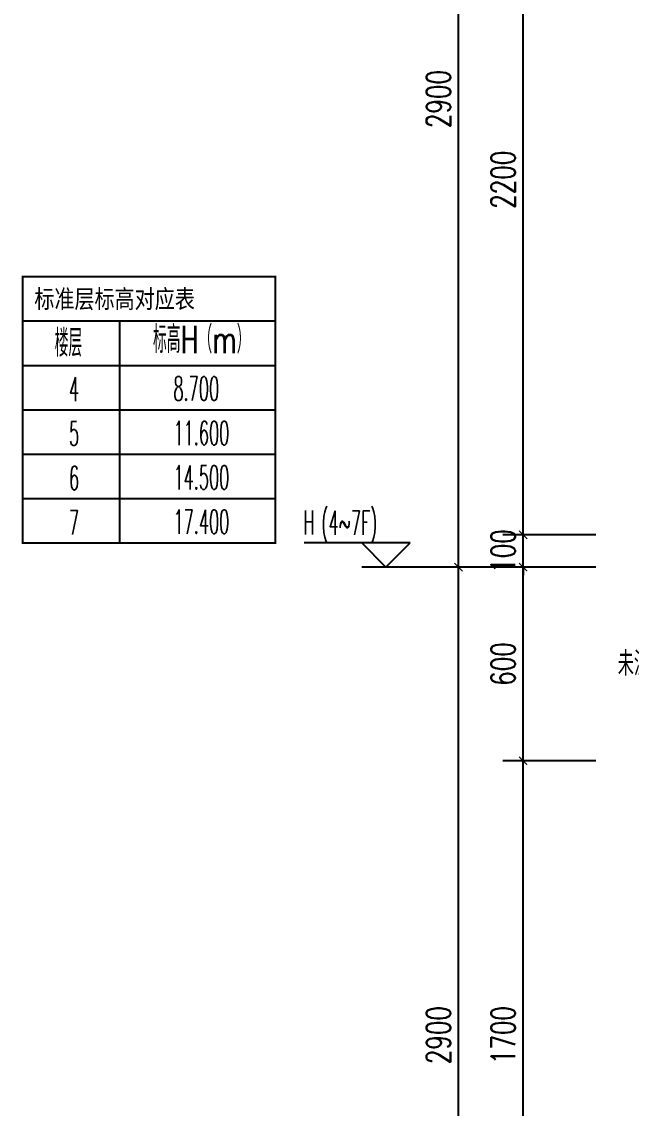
# Model space of a CAD drawing. Extents: x -655480 to 203344, y -294099 to 287156.
# Drawn here: x 80484 to 82372, y 130308 to 133674 of the extents above; entities that cross this region are included whole.
import ezdxf

# ---------------------------------------------------------------- set-up
doc = ezdxf.new("R2010")
doc.units = 0
doc.header["$LTSCALE"] = 1000
doc.layers.get('0').update_dxf_attribs({"linetype": 'CONTINUOUS'})
doc.layers.get('DEFPOINTS').update_dxf_attribs({"linetype": 'CONTINUOUS'})
for name, color, linetype in [('C-Sheet-图框', 101, 'CONTINUOUS'), ('DIM_ELEV', 3, 'CONTINUOUS'), ('PUB_DIM', 3, 'CONTINUOUS'), ('PUB_TEXT', 2, 'CONTINUOUS'), ('REIN', 6, 'CONTINUOUS'), ('S-引出线', 40, 'CONTINUOUS'), ('TEXT', 2, 'CONTINUOUS')]:
    doc.layers.add(name, color=color, linetype=linetype)
doc.styles.add('_TCH_DIM', font='SIMPLEX.shx', dxfattribs={"width": 0.7, "bigfont": 'GBCBIG.shx'})
doc.styles.add('_TCH_DIM_T3', font='SIMPLEX', dxfattribs={"width": 0.705882, "bigfont": 'GBCBIG'})
doc.styles.add('TSSD_REIN', font='tssdeng.shx', dxfattribs={"width": 0.7, "height": 300, "bigfont": 'tssdchn.shx'})
doc.styles.add('宋体', font='', dxfattribs={"height": 50})
doc.styles.get('宋体').set_extended_font_data('SimSun')
doc.dimstyles.new('_TCH_ARCH&&25', dxfattribs={"dimtxt": 74.375, "dimasz": 25, "dimexe": 62.5, "dimexo": 75, "dimgap": 25, "dimtad": 1, "dimdec": 0, "dimzin": 0, "dimdsep": 46, "dimtxsty": '_TCH_DIM_T3', "dimblk": 'ARCHTICK', "dimcen": 0.09, "dimclrt": 7, "dimazin": 0, "dimtfac": 1, "dimtdec": 0, "dimtix": 1, "dimtmove": 2, "dimatfit": 3, "dimldrblk": 'ARCHTICK', "dimfxl": 1, "dimtolj": 1, "dimtzin": 0, "dimarcsym": 0})

# ---------------------------------------------------------------- blocks, each defined once
blk = doc.blocks.new('_ArchTick')
at = {"color": 0, "linetype": 'ByBlock', "const_width": 0.15}
blk.add_lwpolyline([(-0.5, -0.5), (0.5, 0.5)], dxfattribs=at)
blk = doc.blocks.new('*D3155')
at = {"layer": 'DEFPOINTS', "color": 0, "transparency": 16777216}
for p in [(82037, 131384.6), (82337, 131384.6), (82337, 129684.6)]:
    blk.add_point(p, dxfattribs=at)
at = {"layer": 'PUB_DIM', "color": 0, "lineweight": -2, "transparency": 16777216}
for p, q in [((82262, 131384.6), (81974.5, 131384.6)), ((82037, 129684.6), (82037, 131384.6)), ((82262, 129684.6), (81974.5, 129684.6))]:
    blk.add_line(p, q, dxfattribs=at)
at = {"layer": 'PUB_DIM', "color": 0, "lineweight": -2, "transparency": 16777216, "xscale": 25, "yscale": 25, "zscale": 25}
for p, rotation in [((82037, 131384.6), 90), ((82037, 129684.6), 270)]:
    blk.add_blockref('_ArchTick', p, dxfattribs=dict(at, rotation=rotation))
at = {"layer": 'PUB_DIM', "color": 7, "transparency": 16777216, "insert": (81974.8, 130534.6), "char_height": 74.38, "attachment_point": 5, "rotation": 90, "style": '_TCH_DIM_T3'}
blk.add_mtext('\\A1;1700', dxfattribs=at)
blk = doc.blocks.new('*D3156')
at = {"layer": 'DEFPOINTS', "color": 0, "transparency": 16777216}
for p in [(82037, 131984.6), (82337, 131984.6), (82337, 131384.6)]:
    blk.add_point(p, dxfattribs=at)
at = {"layer": 'PUB_DIM', "color": 0, "lineweight": -2, "transparency": 16777216}
for p, q in [((82262, 131984.6), (81974.5, 131984.6)), ((82037, 131384.6), (82037, 131984.6)), ((82262, 131384.6), (81974.5, 131384.6))]:
    blk.add_line(p, q, dxfattribs=at)
at = {"layer": 'PUB_DIM', "color": 0, "lineweight": -2, "transparency": 16777216, "xscale": 25, "yscale": 25, "zscale": 25}
for p, rotation in [((82037, 131984.6), 90), ((82037, 131384.6), 270)]:
    blk.add_blockref('_ArchTick', p, dxfattribs=dict(at, rotation=rotation))
at = {"layer": 'PUB_DIM', "color": 7, "transparency": 16777216, "insert": (81974.8, 131684.6), "char_height": 74.38, "attachment_point": 5, "rotation": 90, "style": '_TCH_DIM_T3'}
blk.add_mtext('\\A1;600', dxfattribs=at)
blk = doc.blocks.new('*D3157')
at = {"layer": 'DEFPOINTS', "color": 0, "transparency": 16777216}
for p in [(82037, 132084.6), (82337, 132084.6), (82337, 131984.6)]:
    blk.add_point(p, dxfattribs=at)
at = {"layer": 'PUB_DIM', "color": 0, "lineweight": -2, "transparency": 16777216}
for p, q in [((82037, 132084.6), (82037, 132109.6)), ((82262, 132084.6), (81974.5, 132084.6)), ((82037, 131984.6), (82037, 132084.6)), ((82262, 131984.6), (81974.5, 131984.6)), ((82037, 131984.6), (82037, 131959.6))]:
    blk.add_line(p, q, dxfattribs=at)
at = {"layer": 'PUB_DIM', "color": 0, "lineweight": -2, "transparency": 16777216, "xscale": 25, "yscale": 25, "zscale": 25}
for p, rotation in [((82037, 132084.6), 270), ((82037, 131984.6), 90)]:
    blk.add_blockref('_ArchTick', p, dxfattribs=dict(at, rotation=rotation))
at = {"layer": 'PUB_DIM', "color": 7, "transparency": 16777216, "insert": (81974.8, 132034.6), "char_height": 74.38, "attachment_point": 5, "rotation": 90, "style": '_TCH_DIM_T3'}
blk.add_mtext('\\A1;100', dxfattribs=at)
blk = doc.blocks.new('*D3158')
at = {"layer": 'DEFPOINTS', "color": 0, "transparency": 16777216}
for p in [(82037, 134284.6), (82337, 134284.6), (82337, 132084.6)]:
    blk.add_point(p, dxfattribs=at)
at = {"layer": 'PUB_DIM', "color": 0, "lineweight": -2, "transparency": 16777216}
for p, q in [((82262, 134284.6), (81974.5, 134284.6)), ((82037, 132084.6), (82037, 134284.6)), ((82262, 132084.6), (81974.5, 132084.6))]:
    blk.add_line(p, q, dxfattribs=at)
at = {"layer": 'PUB_DIM', "color": 0, "lineweight": -2, "transparency": 16777216, "xscale": 25, "yscale": 25, "zscale": 25}
for p, rotation in [((82037, 134284.6), 90), ((82037, 132084.6), 270)]:
    blk.add_blockref('_ArchTick', p, dxfattribs=dict(at, rotation=rotation))
at = {"layer": 'PUB_DIM', "color": 7, "transparency": 16777216, "insert": (81974.8, 133184.6), "char_height": 74.38, "attachment_point": 5, "rotation": 90, "style": '_TCH_DIM_T3'}
blk.add_mtext('\\A1;2200', dxfattribs=at)
blk = doc.blocks.new('*D3168')
at = {"layer": 'DEFPOINTS', "color": 0, "transparency": 16777216}
for p in [(81837, 131984.6), (82337, 131984.6), (82337, 129084.6)]:
    blk.add_point(p, dxfattribs=at)
at = {"layer": 'PUB_DIM', "color": 0, "lineweight": -2, "transparency": 16777216}
for p, q in [((82262, 131984.6), (81774.5, 131984.6)), ((81837, 129084.6), (81837, 131984.6)), ((82262, 129084.6), (81774.5, 129084.6))]:
    blk.add_line(p, q, dxfattribs=at)
at = {"layer": 'PUB_DIM', "color": 0, "lineweight": -2, "transparency": 16777216, "xscale": 25, "yscale": 25, "zscale": 25}
for p, rotation in [((81837, 131984.6), 90), ((81837, 129084.6), 270)]:
    blk.add_blockref('_ArchTick', p, dxfattribs=dict(at, rotation=rotation))
at = {"layer": 'PUB_DIM', "color": 7, "transparency": 16777216, "insert": (81774.8, 130534.6), "char_height": 74.38, "attachment_point": 5, "rotation": 90, "style": '_TCH_DIM_T3'}
blk.add_mtext('\\A1;2900', dxfattribs=at)
blk = doc.blocks.new('*D3169')
at = {"layer": 'DEFPOINTS', "color": 0, "transparency": 16777216}
for p in [(81837, 134884.6), (82337, 134884.6), (82337, 131984.6)]:
    blk.add_point(p, dxfattribs=at)
at = {"layer": 'PUB_DIM', "color": 0, "lineweight": -2, "transparency": 16777216}
for p, q in [((82262, 134884.6), (81774.5, 134884.6)), ((81837, 131984.6), (81837, 134884.6)), ((82262, 131984.6), (81774.5, 131984.6))]:
    blk.add_line(p, q, dxfattribs=at)
at = {"layer": 'PUB_DIM', "color": 0, "lineweight": -2, "transparency": 16777216, "xscale": 25, "yscale": 25, "zscale": 25}
for p, rotation in [((81837, 134884.6), 90), ((81837, 131984.6), 270)]:
    blk.add_blockref('_ArchTick', p, dxfattribs=dict(at, rotation=rotation))
at = {"layer": 'PUB_DIM', "color": 7, "transparency": 16777216, "insert": (81774.8, 133434.6), "char_height": 74.38, "attachment_point": 5, "rotation": 90, "style": '_TCH_DIM_T3'}
blk.add_mtext('\\A1;2900', dxfattribs=at)
blk = doc.blocks.new('20210809.02275603')
at = {"layer": 'REIN', "const_width": 9}
for points in [[(88254.7, 67181.9), (88254.7, 67248.8), (88457.1, 67248.8), (88457.1, 66580.9), (88250.3, 66580.9), (88250.3, 66645.6)], [(89233.9, 66808.4), (89233.9, 67063.1), (88398.8, 67063.1), (88398.8, 66980.3), (89209.6, 66980.3), (89209.6, 67044.5)]]:
    blk.add_lwpolyline(points, dxfattribs=at)
at = {"layer": 'REIN', "const_width": 8}
for points in [[(88265.7, 67235, 1), (88273.7, 67235, 1)], [(88439.8, 67232.2, 1), (88447.8, 67232.2, 1)], [(88410.4, 67048.5, 1), (88418.4, 67048.5, 1)], [(88439.8, 67048.5, 1), (88447.8, 67048.5, 1)], [(88613, 67048.5, 1), (88621, 67048.5, 1)], [(88794.1, 67048.5, 1), (88802.1, 67048.5, 1)], [(88975.4, 67048.5, 1), (88983.4, 67048.5, 1)], [(88410.4, 66993.5, 1), (88418.4, 66993.5, 1)], [(88439.8, 66993.5, 1), (88447.8, 66993.5, 1)], [(88613, 66993.5, 1), (88621, 66993.5, 1)], [(88794.1, 66993.5, 1), (88802.1, 66993.5, 1)], [(88975.4, 66993.5, 1), (88983.4, 66993.5, 1)], [(88260.3, 66596.4, 1), (88268.3, 66596.4, 1)], [(88438, 66596.4, 1), (88446, 66596.4, 1)]]:
    blk.add_lwpolyline(points, format="xyb", close=True, dxfattribs=at)
at = {"layer": 'S-引出线'}
blk.add_line((88457.1, 66768.4), (88755, 66768.4), dxfattribs=at)
blk.add_lwpolyline([(88746.9, 66980.3), (88746.9, 66873.3), (89002.9, 66873.3)], dxfattribs=at)
at = {"layer": 'TEXT', "style": 'TSSD_REIN', "width": 0.7}
for s, p in [('%%1328@150', (88755.1, 66874.3)), ('未注明分布钢筋为%%1326@200', (87152, 66826.2)), ('\x848@200', (88495.7, 66780.1))]:
    blk.add_text(s, height=75, rotation=0, dxfattribs=at).set_placement(p)

msp = doc.modelspace()

# ---------------------------------------------------------------- linework, layer by layer
at = {"layer": 'C-Sheet-图框', "color": 0}
for p, q in [((80487.12, 132747.06), (81269.87, 132747.06)), ((80487.12, 132747.06), (81269.87, 132747.06)), ((80787.43, 132747.06), (80787.43, 132059.56)), ((80487.12, 132609.56), (81269.87, 132609.56)), ((80487.12, 132472.06), (81269.87, 132472.06)), ((80487.12, 132334.56), (81269.87, 132334.56)), ((80487.12, 132197.06), (81269.87, 132197.06))]:
    msp.add_line(p, q, dxfattribs=at)
at = {"layer": 'C-Sheet-图框', "color": 0, "const_width": 6}
msp.add_lwpolyline([(80487.12, 132059.56), (81269.87, 132059.56), (81269.87, 132884.56), (80487.12, 132884.56)], close=True, dxfattribs=at)
at = {"layer": 'DIM_ELEV'}
for p, q in [((81686.96, 132059.56), (81358.96, 132059.56)), ((81611.96, 131984.56), (81536.96, 132059.56)), ((81611.96, 131984.56), (81686.96, 132059.56)), ((82036.96, 131984.56), (81536.96, 131984.56))]:
    msp.add_line(p, q, dxfattribs=at)

# ---------------------------------------------------------------- block references
at = {"layer": 'REIN'}
msp.add_blockref('20210809.02275603', (-4821.84, 64821.76), dxfattribs=at)

# ---------------------------------------------------------------- texts
at = {"layer": 'PUB_TEXT', "color": 2, "style": '宋体', "width": 0.8}
msp.add_text('标准层标高对应表', height=56.962, dxfattribs=at).set_placement((80523.11, 132786.99))
at = {"layer": 'PUB_TEXT', "style": '_TCH_DIM'}
for s, height, width, p in [('楼层', 84.397, 0.7, (80586.25, 132636.53)), ('标高H（m）', 84.397, 0.7, (80890.76, 132647.62)), ('4', 74.38, 0.494118, (80630.54, 132498.4)), ('8.700', 74.375, 0.494118, (80953.92, 132500.29)), ('5', 74.38, 0.494118, (80630.54, 132360.9)), ('11.600', 74.375, 0.494118, (80953.92, 132362.79)), ('6', 74.38, 0.494118, (80630.54, 132223.4)), ('14.500', 74.375, 0.494118, (80953.92, 132225.29)), ('7', 74.38, 0.494118, (80630.54, 132085.9)), ('17.400', 74.375, 0.494118, (80953.92, 132087.79)), ('H', 74.38, 0.494118, (81356.36, 132085.81)), ('(4~7F)', 74.375, 0.494118, (81412.13, 132084.59))]:
    msp.add_text(s, height=height, dxfattribs=dict(at, width=width)).set_placement(p)

# ---------------------------------------------------------------- dimensions: what is measured, and where the dimension line sits
at = {"layer": 'PUB_DIM'}
for p1, p2, distance, picture, middle in [((82336.96, 131984.56), (82336.96, 134884.56), 500, '*D3169', (81774.77, 133434.56)), ((82336.96, 132084.56), (82336.96, 134284.56), 300, '*D3158', (81974.77, 133184.56)), ((82336.96, 131984.56), (82336.96, 132084.56), 300, '*D3157', (81974.77, 132034.56)), ((82336.96, 129084.56), (82336.96, 131984.56), 500, '*D3168', (81774.77, 130534.56)), ((82336.96, 131384.56), (82336.96, 131984.56), 300, '*D3156', (81974.77, 131684.56)), ((82336.96, 129684.6), (82336.96, 131384.56), 300, '*D3155', (81974.77, 130534.58))]:
    dim = msp.add_aligned_dim(p1=p1, p2=p2, distance=distance, dimstyle='_TCH_ARCH&&25', dxfattribs=at)
    dim.commit()
    dim.dimension.update_dxf_attribs({"geometry": picture, "text_midpoint": middle})

doc.saveas('drawing.dxf')
